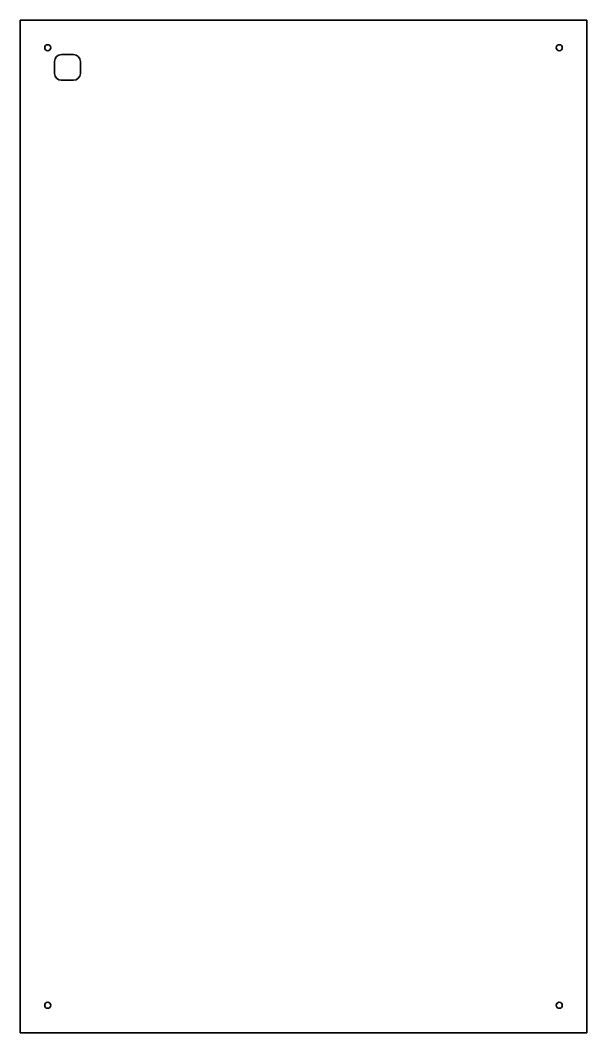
# Model space of a CAD drawing. Header units: millimetres. Extents: x 5 to 665, y -1185 to -5.
import ezdxf

# ---------------------------------------------------------------- set-up
doc = ezdxf.new("R2010")
doc.units = ezdxf.units.MM
doc.header["$MEASUREMENT"] = 0
doc.layers.add('Layer 1', color=7, linetype='Continuous', lineweight=0)

# ---------------------------------------------------------------- blocks, each defined once
blk = doc.blocks.new('Block_1')
at = {"layer": 'Layer 1', "color": 250, "lineweight": 35, "true_color": 0x1d1d1b}
for centre in [(37, -37), (633, -37), (37, -1153), (633, -1153)]:
    blk.add_circle(centre, 3.5, dxfattribs=at)
blk = doc.blocks.new('Block_0')
at = {"layer": 'Layer 1', "color": 250, "lineweight": 35, "true_color": 0x1d1d1b}
blk.add_lwpolyline([(665, -1185), (5, -1185), (5, -5), (665, -5)], close=True, dxfattribs=at)
blk.add_open_spline([(67, -75), (67, -75), (53, -75), (53, -75), (48.6, -75), (45, -71.4), (45, -67), (45, -67), (45, -53), (45, -53), (45, -48.6), (48.6, -45), (53, -45), (53, -45), (67, -45), (67, -45), (71.4, -45), (75, -48.6), (75, -53), (75, -53), (75, -67), (75, -67), (75, -71.4), (71.4, -75), (67, -75)], degree=3, knots=[0, 0, 0, 0, 1, 1, 1, 2, 2, 2, 3, 3, 3, 4, 4, 4, 5, 5, 5, 6, 6, 6, 7, 7, 7, 8, 8, 8, 8], dxfattribs=at)
at = {"layer": 'Layer 1'}
blk.add_blockref('Block_1', (0, 0), dxfattribs=at)

msp = doc.modelspace()

# ---------------------------------------------------------------- block references
at = {"layer": 'Layer 1'}
msp.add_blockref('Block_0', (0, 0), dxfattribs=at)

doc.saveas('drawing.dxf')
